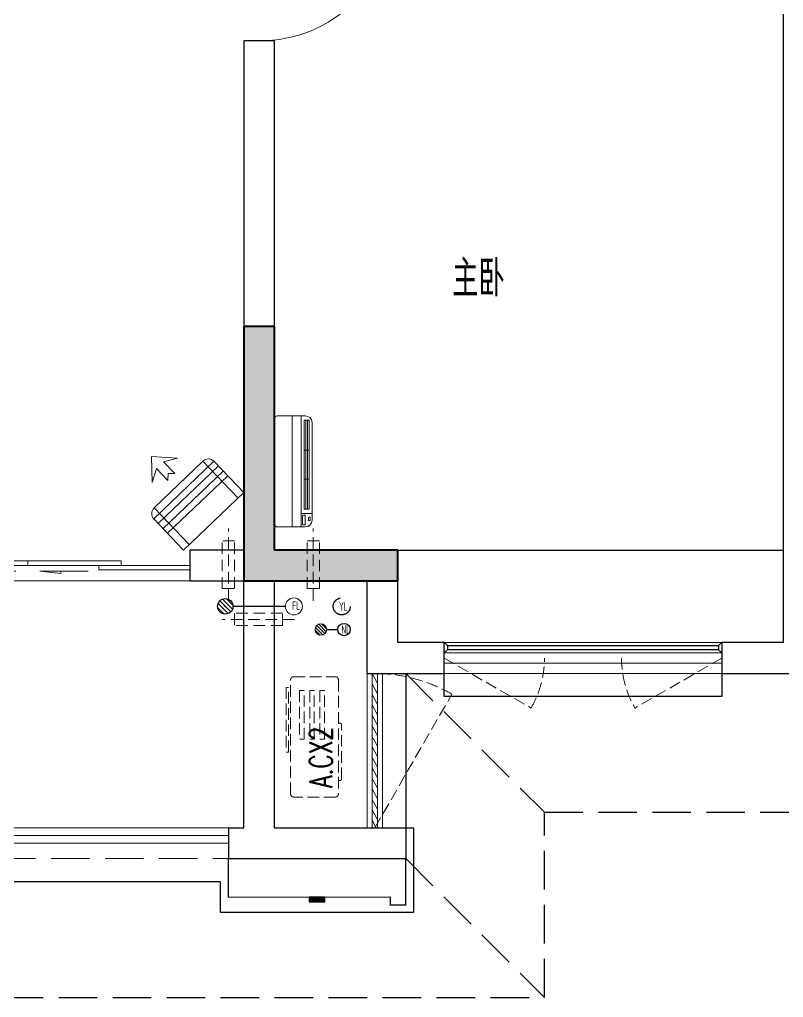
# Model space of a CAD drawing. Extents: x 3753737 to 4713801, y -857380 to 24339.
# Drawn here: x 4060859 to 4065813, y -742610 to -736271 of the extents above; entities that cross this region are included whole.
import ezdxf

# ---------------------------------------------------------------- set-up
doc = ezdxf.new("R2010")
doc.units = 0
doc.header["$LTSCALE"] = 1000
doc.header["$MEASUREMENT"] = 0
doc.linetypes.add('DASH', pattern=[0.35, 0.25, -0.1])
doc.linetypes.add('HIDDEN', pattern=[0.375, 0.25, -0.125])
doc.layers.get('0').update_dxf_attribs({"linetype": 'CONTINUOUS'})
for name, color, linetype in [('!!电气', 1, 'CONTINUOUS'), ('3-栏杆1', 252, 'CONTINUOUS'), ('3.5方案汇报，与郭总、侯月琴确定户型_t8$0$2020.03.04 -1安徽标准化洋房户型(UA）_t8_t8$0$看线', 154, 'CONTINUOUS'), ('LVTRY', 252, 'CONTINUOUS'), ('VPIPE-凝结', 150, 'CONTINUOUS'), ('VPIPE-雨水', 4, 'DASH'), ('WALL', 252, 'CONTINUOUS'), ('卫生间', 6, 'CONTINUOUS'), ('看线', 185, 'CONTINUOUS'), ('立面', 73, 'CONTINUOUS'), ('铝合金', 144, 'CONTINUOUS')]:
    doc.layers.add(name, color=color, linetype=linetype)
for name, color, linetype, lineweight in [('COLUMN', 252, 'CONTINUOUS', 40), ('EQUIP_地漏', 7, 'CONTINUOUS', 18), ('PUB_HATCH', 8, 'CONTINUOUS', 9), ('PUB_TEXT', 7, 'CONTINUOUS', 20), ('VPIPE-废水', 31, 'TG_F', 18), ('WINDOW', 146, 'CONTINUOUS', 20), ('平面-栏杆', 56, 'CONTINUOUS', 15), ('平面-看线', 252, 'CONTINUOUS', 15), ('平面-空调室内机', 176, 'CONTINUOUS', 9), ('平面-空调预留孔', 252, 'CONTINUOUS', 15)]:
    doc.layers.add(name, color=color, linetype=linetype, lineweight=lineweight)
doc.styles.add('_TCH_DIM', font='SIMPLEX', dxfattribs={"bigfont": 'GBCBIG'})
doc.styles.get("Standard").update_dxf_attribs({"font": 'gbenor.shx', "bigfont": 'gbcbig.shx'})
doc.styles.add('TG_LINETYPE', font='SIMPLEX', dxfattribs={"width": 0.8, "height": 3, "bigfont": 'HZTXT'})
doc.linetypes.add('TG_F', pattern='A,2,-0.3,["F",TG_LINETYPE,S=0.1,R=0,X=-0.23,Y=-0.15],0', length=2.3)

# ---------------------------------------------------------------- blocks, each defined once
blk = doc.blocks.new('A$C148B7D8E')
at = {"layer": '卫生间', "color": 252, "linetype": 'DASH'}
for p, q in [((22550, 0), (23450, -900)), ((22550, -1200), (23450, -2100))]:
    blk.add_line(p, q, dxfattribs=at)
blk.add_lwpolyline([(16100, 14000), (16100, 15400), (7700, 15400), (7700, 10800), (7300, 10800), (7300, 10000), (900, 10000), (900, 9000), (-900, 9000), (-900, -900), (1750, -900), (1750, -2100), (23450, -2100), (23450, -900), (25100, -900)], dxfattribs=at)
blk = doc.blocks.new('GFDGFSDFGD')
at = {"layer": 'PUB_HATCH'}
blk.add_hatch(color=256, dxfattribs=at).paths.add_polyline_path([(443016.6, 365523.7), (443016.6, 365723.7), (442216.6, 365723.7), (442216.6, 367173.7), (442016.6, 367173.7), (442016.6, 365523.7)])
at = {"layer": 'COLUMN', "color": 252}
for p, q in [((442216.6, 367173.7), (442016.6, 367173.7)), ((442016.6, 367173.7), (442016.6, 365523.7)), ((442216.6, 365723.7), (442216.6, 367173.7)), ((443016.6, 365723.7), (442216.6, 365723.7)), ((443016.6, 365523.7), (443016.6, 365723.7)), ((442016.6, 365523.7), (443016.6, 365523.7))]:
    blk.add_line(p, q, dxfattribs=at)
blk = doc.blocks.new('dongkong')
at = {"layer": '平面-空调预留孔', "color": 8, "linetype": 'HIDDEN', "ltscale": 0.3}
for p, q in [((-603796, 210899.9), (-603796, 210431.5)), ((-603836, 210821), (-603836, 210510.8)), ((-603836, 210821), (-603756, 210821)), ((-603756, 210821), (-603756, 210510.8))]:
    blk.add_line(p, q, dxfattribs=at)
blk.add_lwpolyline([(-603756, 210510.8), (-603836, 210510.8)], dxfattribs=at)
blk = doc.blocks.new('A$C001338C2')
at = {"color": 8}
for p, q in [((0, 248.6), (0, 22)), ((845, 303.6), (55, 303.6)), ((109.1, 214.8), (109.1, 303.6)), ((900, 22), (900, 248.6)), ((22, 0), (878, 0))]:
    blk.add_line(p, q, dxfattribs=at)
at = {"color": 8, "lineweight": 5}
for p, q in [((864.6, 278.7), (144.5, 278.7)), ((144.5, 278.7), (144.5, 265.8)), ((387, 278.7), (144.5, 278.7)), ((144.5, 278.7), (144.5, 252.9)), ((144.5, 265.8), (864.6, 265.8)), ((144.5, 239.9), (144.5, 252.9)), ((144.5, 252.9), (864.6, 252.9)), ((864.6, 239.9), (144.5, 239.9)), ((387, 239.9), (387, 278.7)), ((622, 239.9), (387, 239.9)), ((864.6, 278.7), (622, 278.7)), ((622, 278.7), (622, 239.9)), ((864.6, 252.9), (864.6, 278.7)), ((864.6, 265.8), (864.6, 239.9)), ((900, 214.8), (0, 214.8)), ((900, 143.2), (0, 143.2))]:
    blk.add_line(p, q, dxfattribs=at)
at = {"color": 8}
for points in [[(89.2, 226.4), (22.2, 226.4, -0.414214), (16.7, 231.9), (16.7, 243.1, -0.414214), (22.2, 248.6), (89.2, 248.6, -0.414214), (94.7, 243.1), (94.7, 231.9, -0.414214)], [(73.1, 275), (56.8, 275, -0.414214), (51.3, 280.5), (51.3, 283.4, -0.414214), (56.8, 288.9), (73.1, 288.9, -0.414214), (78.6, 283.4), (78.6, 280.5, -0.414214)]]:
    blk.add_lwpolyline(points, format="xyb", close=True, dxfattribs=at)
for centre, radius, start, end in [((55, 248.6), 55, 90, 180), ((845, 248.6), 55, 360, 90), ((22, 22), 22, 180, 270), ((878, 22), 22, 270, 360)]:
    blk.add_arc(centre, radius, start, end, dxfattribs=at)
blk = doc.blocks.new('$lvtry$00000171')
for p, q in [((-74.2, 10.6), (-10.6, 74.2)), ((-69.8, -27.4), (27.4, 69.8)), ((-53, -53), (53, 53)), ((-27.4, -69.8), (69.8, 27.4)), ((10.6, -74.2), (74.2, -10.6))]:
    blk.add_line(p, q)
blk.add_circle((0, 0), 75)
blk.add_point((0, 0))
blk = doc.blocks.new('$TwtSys$00000141')
at = {"color": 252}
for p, q in [((-47.1, 3.8), (-5, 45.9)), ((-47.1, 3.8), (-5, 45.9)), ((-43.6, -17.5), (17.5, 43.6)), ((-43.6, -17.5), (17.5, 43.6)), ((-33.2, -33.2), (33.2, 33.2)), ((-33.2, -33.2), (33.2, 33.2)), ((-16.2, -43.5), (43.8, 16.4)), ((-16.2, -43.5), (43.8, 16.4)), ((5.7, -46.1), (46.1, -5.7)), ((5.7, -46.1), (46.1, -5.7))]:
    blk.add_line(p, q, dxfattribs=at)
blk.add_circle((0, 0), 47, dxfattribs=at)
blk.add_circle((0, 0), 47, dxfattribs=at)
blk = doc.blocks.new('fergve')
at = {"layer": '平面-空调预留孔', "color": 8, "linetype": 'DASH', "ltscale": 0.3}
for p, q in [((119062.7, 54987.6), (119062.7, 54977.6)), ((119072.7, 54967.6), (119425.6, 54967.6)), ((119435.6, 54977.6), (119435.6, 54987.6))]:
    blk.add_line(p, q, dxfattribs=at)
blk.add_lwpolyline([(119715.9, 54987.6), (118975.9, 54987.6, -0.414214), (118955.9, 55007.6), (118955.9, 55277.6, -0.414214), (118975.9, 55297.6), (119715.9, 55297.6, -0.414214), (119735.9, 55277.6), (119735.9, 55007.6, -0.414214)], format="xyb", close=True, dxfattribs=at)
for points in [[(119666.7, 55326.8), (119246.8, 55326.8), (119246.8, 55311.6), (119666.7, 55311.6)], [(119645.5, 55239.2), (119330, 55239.2), (119330, 55210.2), (119645.5, 55210.2)], [(119645.5, 55173.4), (119330, 55173.4), (119330, 55144.4), (119645.5, 55144.4)], [(119645.5, 55107.6), (119330, 55107.6), (119330, 55078.6), (119645.5, 55078.6)]]:
    blk.add_lwpolyline(points, close=True, dxfattribs=at)
for centre, start, end in [((119072.7, 54977.6), 180, 270), ((119425.6, 54977.6), 270, 0)]:
    blk.add_arc(centre, 10, start, end, dxfattribs=at)
at = {"layer": '平面-空调预留孔', "color": 8, "linetype": 'DASH', "ltscale": 0.3, "style": '_TCH_DIM', "width": 0.705882}
blk.add_text('A.CX2', height=146.88, dxfattribs=at).set_placement((119015.3, 55027.3))
blk = doc.blocks.new('dasdasf1sa2f31as32f')
at = {"color": 8}
for p, q in [((-116, 585.6), (43.3, 640.5)), ((82.7, 476.6), (43.3, 640.5)), ((-22.8, 585.5), (-116, 585.6)), ((-22.8, 585.5), (-73.4, 493.2)), ((-269.8, 524.3), (-427.7, 236.5)), ((-269.8, 524.3), (113.7, 314)), ((32.4, 555.1), (-18.1, 462.9)), ((82.7, 476.6), (32.4, 555.1)), ((-473.5, 259.7), (-339.5, 504)), ((114.7, 208.4), (-359.1, 468.2)), ((134.6, 245.5), (-338.8, 505.1)), ((-31.3, 504.4), (-73.4, 493.2)), ((-18.1, 462.9), (-31.3, 504.4)), ((72.3, 131.9), (-401.1, 391.6)), ((92.6, 168.8), (-380.9, 428.5)), ((0, 0), (-473.5, 259.7)), ((113.7, 314), (-44.2, 26.2)), ((134, 244.4), (0, 0))]:
    blk.add_line(p, q, dxfattribs=at)
for centre, start, end in [((-294.5, 479.4), 61.25933, 151.25933), ((89, 269), 331.25933, 61.25933)]:
    blk.add_arc(centre, 51.3, start, end, dxfattribs=at)
blk = doc.blocks.new('GDGDRGDGDRGDR')
at = {"layer": '平面-空调室内机', "ltscale": 0.3, "xscale": -1}
for p, rotation in [((1045712.6, 653502.9), 180), ((231445.9, 1046278.1), 270)]:
    blk.add_blockref('dongkong', p, dxfattribs=dict(at, rotation=rotation))
at = {"layer": '平面-空调预留孔', "xscale": -1, "rotation": 15.00000000331026}
blk.add_blockref('dasdasf1sa2f31as32f', (441626.3, 442932.1), dxfattribs=at)
at = {"layer": '平面-空调预留孔', "rotation": 90}
blk.add_blockref('fergve', (497617.7, 322375.3), dxfattribs=at)
blk = doc.blocks.new('$DorLib2D$00000138')
at = {"color": 0, "linetype": 'Continuous'}
for p, q in [((-0.2875, 0), (-0.2875, 0.1538)), ((-0.2875, 0.1538), (0, 0.1538)), ((0, 0.1538), (0, 0)), ((0.2875, 0.1538), (0, 0.1538)), ((0.2875, 0), (0.2875, 0.1538)), ((-0.5, -0.1399), (-0.5, 0)), ((-0.5, 0), (-0.2188, 0)), ((0, 0), (-0.2875, 0)), ((-0.2188, 0), (-0.2188, -0.1399)), ((0, 0), (0.2875, 0)), ((0.2188, 0), (0.2188, -0.1399)), ((0.5, 0), (0.2188, 0)), ((0.5, 0), (0.5, -0.1946)), ((0.5, -0.1399), (0.5, 0)), ((-0.2188, -0.1399), (-0.5, -0.1399)), ((0.2188, -0.1399), (0.5, -0.1399)), ((-0.1857, -0.186), (-0.037, -0.186)), ((-0.037, -0.186), (-0.1019, -0.2583)), ((-0.1019, -0.2583), (-0.1019, -0.186)), ((0.1857, -0.186), (0.037, -0.186)), ((0.037, -0.186), (0.1019, -0.2583)), ((0.1019, -0.2583), (0.1019, -0.186))]:
    blk.add_line(p, q, dxfattribs=at)
blk = doc.blocks.new('$DorLib2D$00000001')
for p, q in [((0.45, 0.975), (0.5, 0.975)), ((0.45, 0), (0.45, 0.975)), ((0.5, 0), (0.5, 0.975)), ((0.5, 0), (0.45, 0))]:
    blk.add_line(p, q)
at = {"lineweight": 13}
blk.add_arc((0.475, 0), 0.975, 91.46928, 180, dxfattribs=at)
blk = doc.blocks.new('$WINLIB2D$00000001')
at = {"color": 0}
for points in [[(-0.5, 0.5), (-0.5, -0.5)], [(-0.5, 0.5), (0.5, 0.5)], [(0.5, -0.5), (0.5, 0.5)], [(0.5, 0.1667), (-0.5, 0.1667)], [(0.5, -0.1667), (-0.5, -0.1667)], [(-0.5, -0.5), (0.5, -0.5)]]:
    blk.add_lwpolyline(points, dxfattribs=at)
blk = doc.blocks.new('$WINLIB2D$00000039')
at = {"color": 0}
for points in [[(-0.5, 0.5), (-0.5, -0.5)], [(0.5, 0.5), (-0.5, 0.5)], [(0.5, -0.5), (0.5, 0.5)], [(-0.5, 0.1667), (0.5, 0.1667)], [(-0.3839, -0.1667), (-0.448, 0.1667)], [(-0.3159, -0.1667), (-0.38, 0.1667)], [(-0.2479, -0.1667), (-0.312, 0.1667)], [(-0.1799, -0.1667), (-0.244, 0.1667)], [(-0.1119, -0.1667), (-0.176, 0.1667)], [(-0.0439, -0.1667), (-0.108, 0.1667)], [(0.0241, -0.1667), (-0.04, 0.1667)], [(0.0921, -0.1667), (0.028, 0.1667)], [(0.16, -0.1667), (0.0959, 0.1667)], [(0.228, -0.1667), (0.1639, 0.1667)], [(0.296, -0.1667), (0.2319, 0.1667)], [(0.364, -0.1667), (0.2999, 0.1667)], [(0.432, -0.1667), (0.3679, 0.1667)], [(0.5, -0.1667), (0.4359, 0.1667)], [(-0.4519, -0.1667), (-0.5, 0.0836)], [(-0.5, -0.1667), (0.5, -0.1667)], [(0.5, -0.5), (-0.5, -0.5)]]:
    blk.add_lwpolyline(points, dxfattribs=at)
blk = doc.blocks.new('A$C5F341E43')
at = {"layer": '立面'}
h = blk.add_hatch(dxfattribs=at)
h.set_pattern_fill('ANSI31', color=252, scale=2)
h.set_pattern_definition([(45, (-866400.3096, -795945.461), (-2.24506403, 2.24506403), [])])
h.paths.add_polyline_path([(21825, -380), (21925, -380), (21925, -350), (21825, -350)])
at = {"color": 252, "const_width": 8}
blk.add_lwpolyline([(22450, -100), (22450, -400), (22350, -400), (22350, -350), (21300, -350), (21300, -100)], dxfattribs=at)
at = {"layer": '3-栏杆1', "color": 252}
for p, q in [((22720.3, 1282.2), (22700, 1300)), ((22700, 1300), (22720.3, 1282.2)), ((22720.3, 1282.1), (24479.7, 1282.2)), ((22720.3, 1282.2), (22720.3, 1252.9)), ((24479.7, 1282.2), (24500, 1300)), ((24500, 1300), (24479.7, 1282.2)), ((24479.7, 1282.2), (24479.7, 1252.9)), ((22720.3, 1252.9), (22700, 1233.1)), ((22700, 1233.1), (22720.3, 1252.9)), ((24479.7, 1252.9), (22720.3, 1252.9)), ((24500, 1233.1), (24479.7, 1252.9))]:
    blk.add_line(p, q, dxfattribs=at)
at = {"layer": '3.5方案汇报，与郭总、侯月琴确定户型_t8$0$2020.03.04 -1安徽标准化洋房户型(UA）_t8_t8$0$看线', "color": 252, "ltscale": 10}
blk.add_line((22400, 1900), (24900, 1900), dxfattribs=at)
at = {"layer": 'VPIPE-凝结', "color": 252, "ltscale": 0.1}
blk.add_line((21670, 1535), (21330, 1535), dxfattribs=at)
blk.add_lwpolyline([(21937.6, 1385), (22010, 1385)], dxfattribs=at)
at = {"layer": 'VPIPE-凝结', "color": 252}
blk.add_circle((22050, 1385), 40, dxfattribs=at)
at = {"layer": 'VPIPE-废水', "color": 252}
blk.add_circle((21725, 1535), 55, dxfattribs=at)
at = {"layer": 'VPIPE-雨水', "color": 252}
blk.add_circle((22035, 1535), 55, dxfattribs=at)
at = {"layer": 'WALL', "color": 252}
for p, q in [((24900, 1300), (24900, 6200)), ((21600, 5200), (21400, 5200)), ((21400, 5200), (21400, 1900)), ((21600, 1900), (21600, 5200)), ((21400, 1900), (21050, 1900)), ((21050, 1900), (21050, 1700)), ((21600, 1900), (22400, 1900)), ((22400, 1300), (22400, 1900)), ((21050, 1700), (21400, 1700)), ((21400, 100), (21400, 1700)), ((21600, 1700), (22200, 1700)), ((21600, 100), (21600, 1700)), ((22200, 1100), (22200, 1700)), ((22700, 1300), (22400, 1300)), ((22700, 1100), (22700, 1300)), ((24900, 1300), (24500, 1300)), ((24500, 1300), (24500, 1100)), ((22200, 1100), (22700, 1100)), ((24500, 1100), (25000, 1100)), ((21300, 100), (21400, 100)), ((21300, 100), (21300, -100)), ((21600, 100), (22450, 100)), ((22450, 100), (22450, -100)), ((21300, -100), (21500, -100)), ((21500, -100), (22450, -100))]:
    blk.add_line(p, q, dxfattribs=at)
at = {"layer": 'WINDOW', "color": 252}
blk.add_line((18950, 1700), (21050, 1700), dxfattribs=at)
at = {"layer": 'WINDOW', "color": 252, "linetype": 'DASH', "ltscale": 0.3}
for points in [[(22700, 1200), (23263.1, 875.4, 0.131485), (23350, 1200)], [(24500, 1200), (23936.9, 875.4, -0.131485), (23850, 1200)], [(22250, 100), (22750, 966, 0.131652), (22250, 1100)]]:
    blk.add_lwpolyline(points, format="xyb", dxfattribs=at)
at = {"layer": '平面-栏杆', "color": 252}
for points in [[(16650, 50), (21300, 50)], [(16650, 0), (21300, 0)]]:
    blk.add_lwpolyline(points, dxfattribs=at)
at = {"layer": '平面-看线', "color": 252}
blk.add_lwpolyline([(16650, 100), (21300, 100)], dxfattribs=at)
at = {"layer": '平面-看线', "color": 252, "linetype": 'DASH'}
blk.add_lwpolyline([(16650, -100), (21300, -100)], dxfattribs=at)
at = {"layer": '看线', "color": 252, "ltscale": 0.5}
for points in [[(22450, 1100), (22450, 100)], [(24500, 1100), (24500, 950), (22700, 950), (22700, 1100)], [(21250, -250), (16650, -250)]]:
    blk.add_lwpolyline(points, dxfattribs=at)
at = {"layer": '看线', "color": 252}
blk.add_lwpolyline([(22450, 100), (22500, 100), (22500, -450), (21250, -450), (21250, -250)], dxfattribs=at)
at = {"layer": '立面', "color": 252}
blk.add_lwpolyline([(21825, -380), (21925, -380), (21925, -350), (21825, -350)], close=True, dxfattribs=at)
at = {"layer": '铝合金', "color": 252}
blk.add_lwpolyline([(21825, -380), (21925, -380), (21925, -350), (21825, -350)], close=True, dxfattribs=at)
at = {"color": 252}
for name, p in [('A$C148B7D8E', (-100, 1100)), ('GFDGFSDFGD', (-420616.6, -363823.7)), ('GDGDRGDGDRGDR', (-420616.6, -441032.1))]:
    blk.add_blockref(name, p, dxfattribs=at)
at = {"layer": 'EQUIP_地漏', "color": 252, "xscale": 0.8, "yscale": -0.8, "zscale": 0.8, "rotation": 180}
blk.add_blockref('$TwtSys$00000141', (21900, 1385), dxfattribs=at)
at = {"layer": 'LVTRY', "color": 252, "xscale": 0.6666666667107825, "yscale": 0.6666666667107825, "rotation": 269.9999999939778}
blk.add_blockref('$lvtry$00000171', (21280, 1535), dxfattribs=at)
at = {"layer": 'WINDOW', "color": 252}
for name, p, xscale, yscale, zscale, rotation in [('$DorLib2D$00000001', (21500, 5650), 900, -900, 900, 89.9999999987075), ('$DorLib2D$00000138', (20000, 1800), 2100, 200, 2100, 1.05571687412389e-09), ('$WINLIB2D$00000001', (23600, 1200), 1800, 200, 1800, 179.9999999950641), ('$WINLIB2D$00000039', (22250, 600), -1000, 100, -1000, 270)]:
    blk.add_blockref(name, p, dxfattribs=dict(at, xscale=xscale, yscale=yscale, zscale=zscale, rotation=rotation))
at = {"layer": '平面-空调室内机', "color": 252, "ltscale": 0.3, "rotation": 180}
blk.add_blockref('dongkong', (-581945.9, 212470.8), dxfattribs=at)
at = {"layer": '平面-空调室内机', "color": 252, "ltscale": 0.3, "xscale": -1, "rotation": 180}
blk.add_blockref('dongkong', (625646.1, 212470.8), dxfattribs=at)
at = {"layer": '平面-空调预留孔', "color": 252, "xscale": -0.800000000046565, "yscale": 0.800000000046565, "zscale": 0.800000000046565, "rotation": 269.9999997665698}
blk.add_blockref('A$C001338C2', (21600.1, 2050), dxfattribs=at)
at = {"layer": 'PUB_TEXT', "color": 252}
blk.add_text('主卧', height=236.31, dxfattribs=at).set_placement((22752, 3542.5))
at = {"layer": 'PUB_TEXT', "color": 252, "width": 0.6}
for s, p in [('FL', (21714, 1511.2)), ('YL', (22016.8, 1507)), ('NL', (22033.2, 1357))]:
    blk.add_text(s, height=56, dxfattribs=at).set_placement(p)

msp = doc.modelspace()

# ---------------------------------------------------------------- block references
at = {"layer": '!!电气'}
msp.add_blockref('A$C5F341E43', (4040913.4, -741610.2), dxfattribs=at)

doc.saveas('drawing.dxf')
